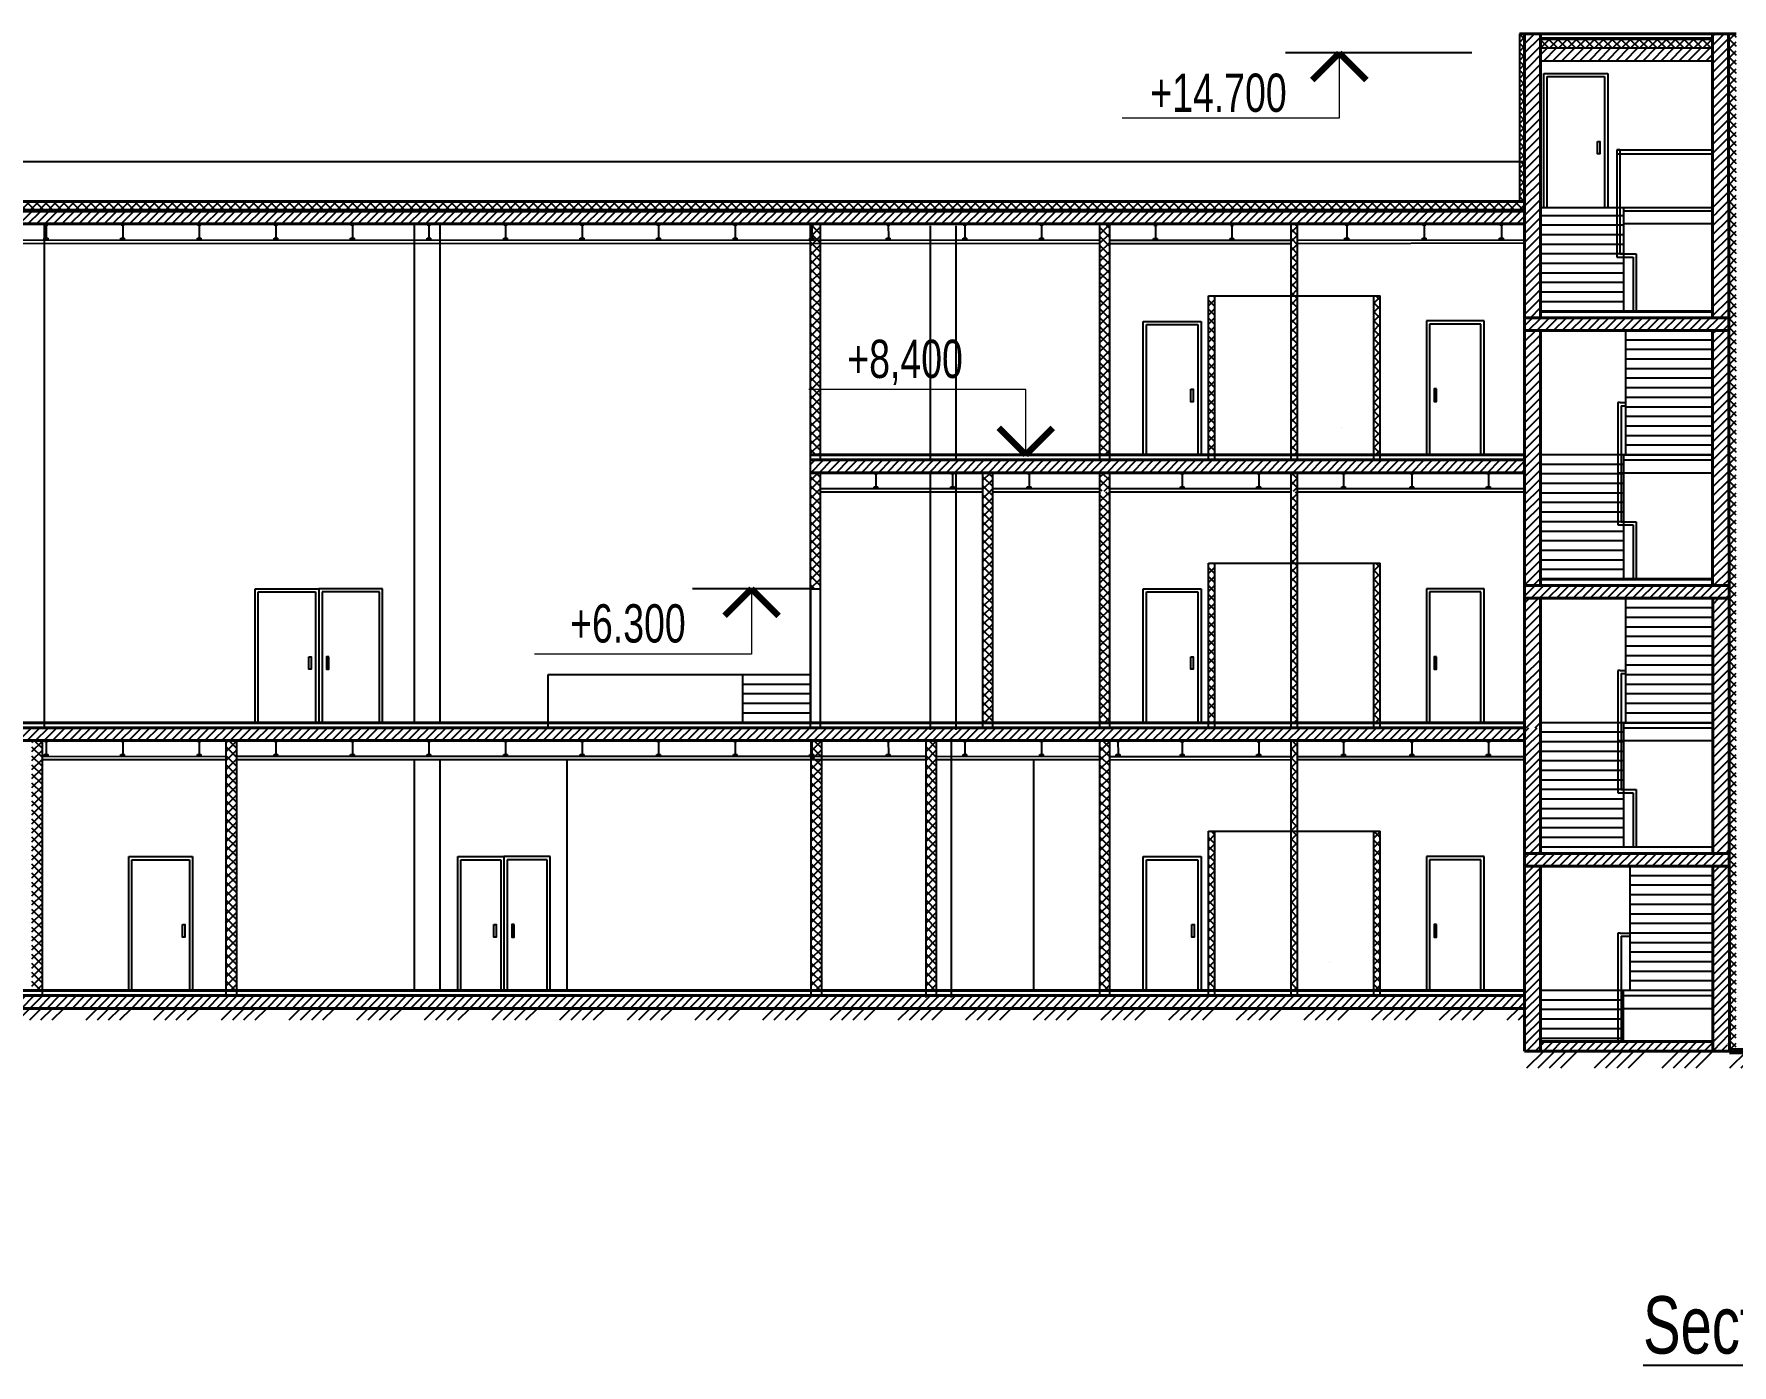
# Model space of a CAD drawing. Header units: millimetres. Extents: x 72758 to 367830, y 150032 to 293149.
# Drawn here: x 257680 to 284293, y 266830 to 287703 of the extents above; entities that cross this region are included whole.
import ezdxf

# ---------------------------------------------------------------- set-up
doc = ezdxf.new("R2010")
doc.units = ezdxf.units.MM
doc.linetypes.add('CENTER', pattern=[2, 1.25, -0.25, 0.25, -0.25])
doc.layers.add('4', color=34, linetype='Continuous')
doc.layers.add('AX2', color=163, linetype='CENTER')
doc.styles.get("Standard").update_dxf_attribs({"font": 'Arial.ttf'})
pattern_1 = [(45, (-941431.61, -176340.31), (-66.291261, 66.291261), [])]
pattern_2 = [(135, (1482388.21, 362749.39), (70.710678, 70.710678), []), (45, (1482388.21, 362749.39), (70.710678, -70.710678), [])]
pattern_3 = [(135, (1476425.02, 362755.64), (70.710678, 70.710678), []), (45, (1476425.02, 362755.64), (70.710678, -70.710678), [])]
pattern_4 = [(45, (-942505.07, 358538.02), (-70.710678, 70.710678), []), (135, (-942505.07, 358538.02), (-70.710678, -70.710678), [])]
pattern_5 = [(45, (-609236.37, -15550.56), (-70.710678, 70.710678), [])]
pattern_6 = [(135, (1478622.04, 362755.64), (70.710678, 70.710678), []), (45, (1478622.04, 362755.64), (70.710678, -70.710678), [])]
pattern_7 = [(135, (1475920.7, 362755.64), (70.710678, 70.710678), []), (45, (1475920.7, 362755.64), (70.710678, -70.710678), [])]
pattern_8 = [(135, (1482388.21, 358555.64), (70.710678, 70.710678), []), (45, (1482388.21, 358555.64), (70.710678, -70.710678), [])]
pattern_9 = [(45, (-559072.52, 341657.9), (-66.291261, 66.291261), [])]
pattern_10 = [(45, (-22987.74, 448963.9), (-530.3301, 530.3301), []), (45, (-22810.96, 448963.9), (-530.3301, 530.3301), []), (45, (-22634.2, 448963.9), (-530.3301, 530.3301), []), (45, (-22457.4, 448963.9), (-530.3301, 530.3301), [])]

# ---------------------------------------------------------------- blocks, each defined once
blk = doc.blocks.new('O2')
at = {"layer": 'AX2', "linetype": 'Continuous', "lineweight": 0, "ltscale": 500}
for p, q in [((0, 5.12), (17, 5.12)), ((0, 0), (0, 5.12))]:
    blk.add_line(p, q, dxfattribs=at)
at = {"layer": 'AX2', "linetype": 'Continuous', "lineweight": 0, "ltscale": 500, "const_width": 0.5}
for points in [[(0, 0), (-2.12, 2.12)], [(0, 0), (2.12, 2.12)]]:
    blk.add_lwpolyline(points, dxfattribs=at)
blk = doc.blocks.new('A$C06651536')
at = {"layer": '4', "ltscale": 2000}
for p, q in [((0, 2100), (1000, 2100)), ((0, 0), (0, 2100)), ((50, 2050), (950, 2050)), ((50, 0), (50, 2050)), ((950, 2050), (950, 0)), ((1000, 2100), (1000, 0))]:
    blk.add_line(p, q, dxfattribs=at)
blk.add_lwpolyline([(842, 1035), (878, 1035), (878, 838), (842, 838)], close=True, dxfattribs=at)

msp = doc.modelspace()

# ---------------------------------------------------------------- hatches: boundary and pattern name
at = {"ltscale": 2000}
h = msp.add_hatch(dxfattribs=at)
h.set_pattern_fill('ANSI37', color=0, scale=800, style=0)
h.set_pattern_definition([(135, (1507784.84, 358558.02), (70.710678, 70.710678), []), (45, (1507784.84, 358558.02), (70.710678, -70.710678), [])])
h.paths.add_polyline_path([(281041, 285083), (280961, 285083), (280961, 287703), (281041, 287703)])
at = {"linetype": 'Continuous', "ltscale": 2000}
h = msp.add_hatch(dxfattribs=at)
h.set_pattern_fill('ANSI31', color=0, scale=800, style=0)
h.set_pattern_definition(pattern_5)
h.paths.add_polyline_path([(281091, 284903), (281291, 284903), (281291, 287703), (281041, 287703), (281041, 284903)])
h.paths.add_polyline_path([(283989, 287483), (283989, 287283), (283989, 284903), (284239, 284903), (284239, 287703), (283989, 287703)])
h.paths.add_polyline_path([(281291, 287283), (283989, 287283), (283989, 287483), (281291, 287483), (281291, 287283)])
at = {"ltscale": 2000}
h = msp.add_hatch(dxfattribs=at)
h.set_pattern_fill('ANSI37', color=0, scale=800, style=0)
h.set_pattern_definition(pattern_4)
h.paths.add_polyline_path([(284242, 283253), (284242, 283053), (284246, 279053), (284246, 278853), (284249, 274853), (284249, 274653), (284251, 271752), (284358, 271753), (284360, 287703), (284239, 287703)])
h = msp.add_hatch(dxfattribs=at)
h.set_pattern_fill('ANSI37', color=0, scale=800, style=0)
h.set_pattern_definition(pattern_4)
h.paths.add_polyline_path([(283989, 287483), (281291, 287483), (281291, 287623), (283989, 287623), (283989, 287483)])
h = msp.add_hatch(dxfattribs=at)
h.set_pattern_fill('ANSI37', color=0, scale=800, angle=180, style=0)
h.set_pattern_definition(pattern_3)
h.paths.add_polyline_path([(267151, 284943), (242725, 284943), (242725, 285063), (267151, 285063)])
h = msp.add_hatch(dxfattribs=at)
h.set_pattern_fill('ANSI37', color=0, scale=800, angle=180, style=0)
h.set_pattern_definition(pattern_3)
h.paths.add_polyline_path([(276747, 284943), (267151, 284943), (267151, 285063), (276747, 285063)])
h = msp.add_hatch(dxfattribs=at)
h.set_pattern_fill('ANSI37', color=0, scale=800, angle=180, style=0)
h.set_pattern_definition(pattern_3)
h.paths.add_polyline_path([(276750, 284943), (281041, 284943), (281041, 285063), (276750, 285063)])
at = {"linetype": 'Continuous', "ltscale": 2000}
h = msp.add_hatch(dxfattribs=at)
h.set_pattern_fill('ANSI31', color=0, scale=750, style=0)
h.set_pattern_definition(pattern_1)
h.paths.add_polyline_path([(267151, 284723), (242725, 284723), (242725, 284923), (267151, 284923)])
h = msp.add_hatch(dxfattribs=at)
h.set_pattern_fill('ANSI31', color=0, scale=750, style=0)
h.set_pattern_definition(pattern_1)
h.paths.add_polyline_path([(269851, 284723), (270001, 284723), (281041, 284723), (281041, 284923), (276750, 284923), (267135, 284923), (267135, 284723)])
h = msp.add_hatch(dxfattribs=at)
h.set_pattern_fill('ANSI31', color=0, scale=800, style=0)
h.set_pattern_definition(pattern_5)
h.paths.add_polyline_path([(283989, 279053), (283989, 279153), (283989, 280823), (283989, 281023), (283989, 281103), (283989, 281253), (283989, 281403), (283989, 281553), (283989, 281703), (283989, 281853), (283989, 282003), (283989, 282153), (283989, 282303), (283989, 282453), (283989, 282603), (283989, 282753), (283989, 282903), (283989, 283053), (284242, 283053), (284246, 279053)])
h.paths.add_polyline_path([(284249, 274853), (284246, 278853), (283991, 278853), (283991, 274853)])
h.paths.add_polyline_path([(281041, 281023), (281041, 280823), (281041, 279053), (281291, 279053), (281291, 279153), (281291, 279303), (281291, 279453), (281291, 279603), (281291, 279753), (281291, 279903), (281291, 280053), (281291, 280203), (281291, 280353), (281291, 280503), (281291, 280653), (281291, 280803), (281291, 280823), (281291, 280953), (281291, 281103), (281291, 283053), (281041, 283053), (281041, 281103), (281041, 281023)])
h.paths.add_polyline_path([(281291, 276823), (281291, 278853), (281041, 278853), (281041, 276823)])
h.paths.add_polyline_path([(284242, 283253), (284241, 284905), (283989, 284905), (283989, 284723), (283989, 283353), (283989, 283253)])
h.paths.add_polyline_path([(281041, 284703), (281041, 283253), (281291, 283253), (281291, 283353), (281291, 283503), (281291, 283653), (281291, 283803), (281291, 283953), (281291, 284103), (281291, 284253), (281291, 284403), (281291, 284553), (281291, 284703), (281291, 284903), (281041, 284904), (281041, 284723)])
at = {"ltscale": 2000}
h = msp.add_hatch(dxfattribs=at)
h.set_pattern_fill('ANSI37', color=0, scale=800, angle=180, style=0)
h.set_pattern_definition(pattern_7)
h.paths.add_polyline_path([(269851, 282127), (270001, 282127), (270001, 284723), (269851, 284723)])
h.paths.add_polyline_path([(269851, 281103), (270001, 281103), (270001, 282127), (269851, 282127)])
h = msp.add_hatch(dxfattribs=at)
h.set_pattern_fill('ANSI37', color=0, scale=800, angle=180, style=0)
h.set_pattern_definition(pattern_2)
h.paths.add_polyline_path([(274386, 281096), (274536, 281096), (274536, 284714), (274386, 284714)])
h = msp.add_hatch(dxfattribs=at)
h.set_pattern_fill('ANSI37', color=0, scale=800, angle=180, style=0)
h.set_pattern_definition(pattern_2)
h.paths.add_polyline_path([(277382, 281096), (277482, 281096), (277482, 284716), (277382, 284716)])
h.paths.add_polyline_path([(278777, 281096), (278677, 281096), (278677, 283596), (278777, 283596)])
h.paths.add_polyline_path([(276189, 281096), (276089, 281096), (276089, 283596), (276189, 283596)])
h = msp.add_hatch(dxfattribs=at)
h.set_pattern_fill('ANSI31', color=0, scale=750, style=0)
h.set_pattern_definition(pattern_9)
h.paths.add_polyline_path([(281041, 274653), (282691, 274653), (284249, 274653), (284249, 274853), (281041, 274853)])
h.paths.add_polyline_path([(281041, 278853), (282623, 278853), (283991, 278853), (284246, 278853), (284246, 279053), (281041, 279053)])
h.paths.add_polyline_path([(282623, 283053), (283991, 283053), (284242, 283053), (284242, 283253), (281041, 283253), (281041, 283053), (282623, 283053)])
h = msp.add_hatch(dxfattribs=at)
h.set_pattern_fill('ANSI31', color=0, scale=750, style=0)
h.set_pattern_definition(pattern_9)
h.paths.add_polyline_path([(272553, 280823), (272703, 280823), (275000, 280823), (275150, 280823), (277996, 280823), (278096, 280823), (281041, 280823), (281041, 281023), (279391, 281023), (279291, 281023), (278096, 281023), (277996, 281023), (276802, 281023), (276702, 281023), (275150, 281023), (275000, 281023), (272132, 281023), (272132, 280823)])
h.paths.add_polyline_path([(271732, 280823), (271732, 281023), (270001, 281023), (270001, 280823)])
h.paths.add_polyline_path([(272132, 280823), (272132, 281023), (271732, 281023), (271732, 280823)])
h.paths.add_polyline_path([(270001, 280823), (270001, 281023), (269851, 281023), (269851, 280823)])
h = msp.add_hatch(dxfattribs=at)
h.set_pattern_fill('ANSI37', color=0, scale=800, angle=180, style=0)
h.set_pattern_definition(pattern_7)
h.paths.add_polyline_path([(270001, 279003), (269851, 279003), (269851, 280823), (270001, 280823), (270001, 279003)])
h = msp.add_hatch(dxfattribs=at)
h.set_pattern_fill('ANSI37', color=0, scale=800, angle=180, style=0)
h.set_pattern_definition(pattern_6)
h.paths.add_polyline_path([(272703, 276903), (272703, 280823), (272553, 280823), (272553, 276903)])
h = msp.add_hatch(dxfattribs=at)
h.set_pattern_fill('ANSI37', color=0, scale=800, angle=180, style=0)
h.set_pattern_definition([(135, (1482388.21, 362755.64), (70.710678, 70.710678), []), (45, (1482388.21, 362755.64), (70.710678, -70.710678), [])])
h.paths.add_polyline_path([(274386, 280534), (274536, 280534), (274536, 280823), (274386, 280823)])
h.paths.add_polyline_path([(277382, 280534), (277482, 280534), (277482, 280823), (277382, 280823)])
h = msp.add_hatch(dxfattribs=at)
h.set_pattern_fill('ANSI37', color=0, scale=800, angle=180, style=0)
h.set_pattern_definition(pattern_8)
h.paths.add_polyline_path([(274386, 276903), (274536, 276903), (274536, 280520), (274386, 280520)])
h = msp.add_hatch(dxfattribs=at)
h.set_pattern_fill('ANSI37', color=0, scale=800, angle=180, style=0)
h.set_pattern_definition(pattern_8)
h.paths.add_polyline_path([(277382, 276903), (277482, 276903), (277482, 280523), (277382, 280523)])
h.paths.add_polyline_path([(278777, 276903), (278677, 276903), (278677, 279403), (278777, 279403)])
h.paths.add_polyline_path([(276189, 276903), (276089, 276903), (276089, 279403), (276189, 279403)])
at = {"linetype": 'Continuous', "ltscale": 2000}
h = msp.add_hatch(dxfattribs=at)
h.set_pattern_fill('ANSI31', color=0, scale=750, style=0)
h.set_pattern_definition(pattern_1)
h.paths.add_polyline_path([(263761, 276623), (242725, 276623), (242725, 276823), (263761, 276823)])
h = msp.add_hatch(dxfattribs=at)
h.set_pattern_fill('ANSI31', color=0, scale=750, style=0)
h.set_pattern_definition(pattern_1)
h.paths.add_polyline_path([(263645, 276623), (271661, 276623), (271821, 276623), (275000, 276623), (275150, 276623), (277996, 276623), (278096, 276623), (281041, 276623), (281291, 276623), (281291, 276823), (281041, 276823), (279391, 276823), (279291, 276823), (278096, 276823), (277996, 276823), (276802, 276823), (276702, 276823), (275150, 276823), (275000, 276823), (272703, 276823), (272553, 276823), (272132, 276823), (271732, 276823), (270001, 276823), (269851, 276823), (265734, 276823), (264045, 276823), (263645, 276823)])
at = {"ltscale": 2000}
h = msp.add_hatch(dxfattribs=at)
h.set_pattern_fill('ANSI37', color=0, scale=800, angle=180, style=0)
h.set_pattern_definition([(135, (1467825.83, 362752.48), (70.710678, 70.710678), []), (45, (1467825.83, 362752.48), (70.710678, -70.710678), [])])
h.paths.add_polyline_path([(257808, 272700), (257808, 276620), (257648, 276620), (257648, 272700)])
h = msp.add_hatch(dxfattribs=at)
h.set_pattern_fill('ANSI37', color=0, scale=800, angle=180, style=0)
h.set_pattern_definition([(135, (1470870.03, 362755.64), (70.710678, 70.710678), []), (45, (1470870.03, 362755.64), (70.710678, -70.710678), [])])
h.paths.add_polyline_path([(260853, 272703), (260853, 276623), (260692, 276623), (260692, 272703)])
h = msp.add_hatch(dxfattribs=at)
h.set_pattern_fill('ANSI37', color=0, scale=800, angle=180, style=0)
h.set_pattern_definition([(135, (1480038.69, 362758.94), (70.710678, 70.710678), []), (45, (1480038.69, 362758.94), (70.710678, -70.710678), [])])
h.paths.add_polyline_path([(270021, 272706), (270021, 276626), (269861, 276626), (269861, 272706)])
h = msp.add_hatch(dxfattribs=at)
h.set_pattern_fill('ANSI37', color=0, scale=800, angle=180, style=0)
h.set_pattern_definition([(135, (1481838.68, 362755.64), (70.710678, 70.710678), []), (45, (1481838.68, 362755.64), (70.710678, -70.710678), [])])
h.paths.add_polyline_path([(271821, 272703), (271821, 276623), (271661, 276623), (271661, 272703)])
h = msp.add_hatch(dxfattribs=at)
h.set_pattern_fill('ANSI37', color=0, scale=800, angle=180, style=0)
h.set_pattern_definition(pattern_6)
h.paths.add_polyline_path([(274386, 276369), (274386, 276319), (274386, 272703), (274536, 272703), (274536, 276317), (274536, 276367), (274536, 276623), (274386, 276623)])
h.paths.add_polyline_path([(276189, 272703), (276189, 275203), (276089, 275203), (276089, 272703)])
h.paths.add_polyline_path([(277482, 272703), (277482, 275203), (277382, 275203), (277382, 272703)])
h.paths.add_polyline_path([(278777, 272703), (278777, 275203), (278677, 275203), (278677, 272703)])
h.paths.add_polyline_path([(277382, 276369), (277382, 276319), (277382, 275203), (277482, 275203), (277482, 276319), (277482, 276369), (277482, 276623), (277382, 276623)])
h = msp.add_hatch(dxfattribs=at)
h.set_pattern_fill('ANSI31', color=0, scale=750, style=0)
h.set_pattern_definition(pattern_9)
h.paths.add_polyline_path([(283991, 272423), (283991, 272623), (283991, 272703), (283991, 272853), (283991, 273003), (283991, 273153), (283991, 273303), (283991, 273453), (283991, 273603), (283991, 273753), (283991, 273903), (283991, 274053), (283991, 274203), (283991, 274353), (283991, 274503), (283991, 274653), (284249, 274653), (284232, 271752), (284224, 271903), (283991, 271903)])
h.paths.add_polyline_path([(281041, 272623), (281041, 272423), (281041, 271903), (281291, 271903), (281291, 272703), (281291, 274653), (281041, 274653), (281041, 272703)])
h.paths.add_polyline_path([(281041, 274853), (281291, 274853), (281291, 276623), (281041, 276623)])
at = {"linetype": 'Continuous', "ltscale": 2000}
h = msp.add_hatch(dxfattribs=at)
h.set_pattern_fill('ANSI31', color=0, scale=750, style=0)
h.set_pattern_definition(pattern_1)
h.paths.add_polyline_path([(249623, 272423), (255923, 272423), (255923, 272623), (255723, 272623), (249823, 272623), (249623, 272623)])
h.paths.add_polyline_path([(243323, 272423), (249623, 272423), (249623, 272623), (249423, 272623), (243523, 272623), (243323, 272623)])
h.paths.add_polyline_path([(255923, 272423), (262223, 272423), (262223, 272623), (255923, 272623)])
h.paths.add_polyline_path([(262223, 272423), (263753, 272423), (263753, 272623), (262223, 272623)])
h.paths.add_polyline_path([(243323, 272423), (242725, 272423), (242725, 272623), (243123, 272623), (243323, 272623)])
at = {"ltscale": 2000}
h = msp.add_hatch(dxfattribs=at)
h.set_pattern_fill('ANSI31', color=0, scale=750, style=0)
h.set_pattern_definition(pattern_9)
h.paths.add_polyline_path([(263840, 272423), (270040, 272423), (270041, 272623), (263841, 272623)])
h.paths.add_polyline_path([(271840, 272423), (271841, 272623), (271821, 272623), (271661, 272623), (270041, 272623), (270040, 272423)])
h.paths.add_polyline_path([(263753, 272423), (263840, 272423), (263841, 272623), (263753, 272623)])
h = msp.add_hatch(dxfattribs=at)
h.set_pattern_fill('ANSI31', color=0, scale=750, style=0)
h.set_pattern_definition(pattern_9)
h.paths.add_polyline_path([(278240, 272423), (278241, 272623), (278096, 272623), (277996, 272623), (276802, 272623), (276702, 272623), (275150, 272623), (275000, 272623), (272061, 272623), (271841, 272623), (271840, 272423)])
h.paths.add_polyline_path([(281041, 272423), (281041, 272623), (279391, 272623), (279291, 272623), (278241, 272623), (278240, 272423)])
at = {"linetype": 'Continuous', "ltscale": 2000}
h = msp.add_hatch(dxfattribs=at)
h.set_pattern_fill('ANSI34', color=0, scale=1000, style=0)
h.set_pattern_definition(pattern_10)
h.paths.add_polyline_path([(244840, 272243), (251440, 272243), (251440, 272423), (244840, 272423)])
h.paths.add_polyline_path([(278240, 272243), (278240, 272423), (271840, 272423), (271840, 272243)])
h.paths.add_polyline_path([(251440, 272243), (257640, 272243), (257640, 272423), (251440, 272423)])
h.paths.add_polyline_path([(257640, 272243), (263840, 272243), (263840, 272423), (263753, 272423), (257640, 272423)])
h.paths.add_polyline_path([(270040, 272243), (270040, 272423), (263840, 272423), (263840, 272243)])
h.paths.add_polyline_path([(281041, 272243), (281041, 272423), (278240, 272423), (278240, 272243)])
h.paths.add_polyline_path([(242725, 272243), (244840, 272243), (244840, 272423), (242725, 272423)])
h.paths.add_polyline_path([(271840, 272243), (271840, 272423), (270040, 272423), (270040, 272243)])
h = msp.add_hatch(dxfattribs=at)
h.set_pattern_fill('ANSI31', color=0, scale=750, style=0)
h.set_pattern_definition([(45, (-941431.61, -175940.31), (-66.291261, 66.291261), [])])
h.paths.add_polyline_path([(284224, 271753), (281041, 271753), (281041, 271903), (284224, 271903)])
h = msp.add_hatch(dxfattribs=at)
h.set_pattern_fill('ANSI34', color=0, scale=1000, style=0)
h.set_pattern_definition(pattern_10)
h.paths.add_polyline_path([(286029, 271489), (286029, 271757), (300752, 271798), (302435, 271802), (302435, 271489)])
h.paths.add_polyline_path([(281041, 271753), (281041, 271489), (284232, 271489), (284232, 271752), (283991, 271752), (281291, 271753), (281291, 271753)])
h.paths.add_polyline_path([(286029, 271489), (286029, 271757), (284251, 271752), (284232, 271752), (284232, 271489)])
h.paths.add_polyline_path([(302726, 271489), (302738, 271787), (302738, 271803), (302630, 271803), (302435, 271803), (302435, 271802), (302435, 271489)])

# ---------------------------------------------------------------- linework, layer by layer
at = {"color": 0, "linetype": 'Continuous', "lineweight": 40, "ltscale": 2000}
for p, q in [((280961, 287703), (284360, 287703)), ((281041, 287703), (281041, 284703)), ((281291, 287703), (281291, 284703)), ((283989, 287703), (283989, 287483)), ((284239, 287703), (284251, 271752)), ((283989, 287483), (283989, 287283)), ((283989, 287283), (283989, 283253)), ((281041, 284923), (242725, 284923)), ((281041, 284723), (242725, 284723)), ((281041, 284703), (281041, 280823)), ((281291, 284703), (281291, 283253)), ((284249, 283253), (281041, 283253)), ((282723, 283353), (281291, 283353)), ((283991, 283353), (282723, 283353)), ((282623, 283053), (281041, 283053)), ((281291, 283053), (281291, 280823)), ((283991, 283053), (282623, 283053)), ((282673, 283053), (282623, 283053)), ((284249, 283053), (282691, 283053)), ((283989, 283053), (283989, 279053)), ((281041, 281103), (269851, 281103)), ((281041, 281023), (269851, 281023)), ((281041, 280823), (269851, 280823)), ((281041, 280823), (281041, 276623)), ((281291, 280823), (281291, 279053)), ((284249, 279053), (281041, 279053)), ((282723, 279153), (281291, 279153)), ((283991, 279153), (282723, 279153)), ((282623, 278853), (281041, 278853)), ((281291, 278853), (281291, 276823)), ((283991, 278853), (282623, 278853)), ((282673, 278853), (282623, 278853)), ((284249, 278853), (282691, 278853)), ((283991, 278853), (283991, 274853)), ((281041, 276903), (242725, 276903)), ((281041, 276823), (242725, 276823)), ((281291, 276823), (281291, 274853)), ((281041, 276623), (242725, 276623)), ((281041, 276623), (281041, 272423)), ((284249, 274853), (281041, 274853)), ((282691, 274653), (281041, 274653)), ((281291, 274653), (281291, 272703)), ((284249, 274653), (282691, 274653)), ((283991, 274653), (283991, 271752)), ((263753, 272703), (242725, 272703)), ((263753, 272623), (242725, 272623)), ((281041, 272703), (263753, 272703)), ((281041, 272623), (263753, 272623)), ((281291, 272703), (281291, 271753)), ((263753, 272423), (242725, 272423)), ((281041, 272423), (263753, 272423)), ((281041, 272423), (275730, 272423)), ((281041, 272423), (281041, 271753)), ((284251, 271752), (281041, 271753)), ((283991, 271903), (281291, 271903))]:
    msp.add_line(p, q, dxfattribs=at)
at = {"color": 0, "ltscale": 2000}
for p, q in [((280961, 287703), (280961, 285083)), ((281291, 287643), (283989, 287643)), ((281291, 287623), (283989, 287623)), ((281291, 287483), (283989, 287483)), ((280215, 287404), (277297, 287404)), ((281291, 287283), (281291, 284903)), ((281291, 287283), (281291, 284903)), ((281291, 287283), (283989, 287283)), ((282486, 285883), (282486, 284203)), ((282536, 285883), (282486, 285883)), ((282486, 285883), (283989, 285883)), ((282536, 285883), (282536, 284253)), ((282486, 285824), (283989, 285824)), ((281041, 285083), (242725, 285083)), ((281041, 285063), (242725, 285063)), ((281041, 284943), (242725, 284943)), ((281291, 284983), (283989, 284983)), ((282591, 284853), (281291, 284853)), ((282591, 284983), (282591, 283353)), ((283989, 284923), (282591, 284923)), ((270001, 284723), (270001, 281023)), ((274536, 284716), (274536, 281016)), ((281291, 284703), (281291, 283253)), ((281291, 284703), (281291, 283253)), ((282591, 284703), (281291, 284703)), ((282591, 284553), (281291, 284553)), ((282591, 284553), (281291, 284553)), ((283989, 284723), (282591, 284723)), ((274386, 284463), (242725, 284470)), ((274386, 284413), (242725, 284420)), ((277382, 284463), (274536, 284463)), ((277382, 284413), (274536, 284413)), ((281041, 284470), (277482, 284463)), ((281041, 284420), (277482, 284413)), ((282591, 284403), (281291, 284403)), ((282591, 284403), (281291, 284403)), ((282591, 284253), (281291, 284253)), ((282536, 284253), (282791, 284253)), ((282791, 284253), (282791, 283353)), ((282591, 284103), (281291, 284103)), ((282486, 284203), (282741, 284203)), ((282741, 284203), (282741, 283353)), ((282591, 283953), (281291, 283953)), ((282591, 283803), (281291, 283803)), ((282591, 283653), (281291, 283653)), ((282591, 283503), (281291, 283503)), ((275066, 283196), (275971, 283196)), ((275066, 281096), (275066, 283196)), ((275971, 283196), (275971, 281096)), ((280407, 283203), (279502, 283203)), ((279502, 283203), (279502, 281103)), ((280407, 281103), (280407, 283203)), ((275116, 283146), (275921, 283146)), ((275116, 281096), (275116, 283146)), ((275921, 283146), (275921, 281096)), ((280357, 283153), (279552, 283153)), ((279552, 283153), (279552, 281103)), ((280357, 281103), (280357, 283153)), ((281291, 283053), (281291, 281023)), ((281291, 283053), (281291, 281023)), ((282623, 283053), (282623, 281103)), ((283991, 282903), (282623, 282903)), ((283991, 282753), (282623, 282753)), ((283991, 282603), (282623, 282603)), ((283991, 282453), (282623, 282453)), ((283991, 282303), (282623, 282303)), ((283991, 282153), (282623, 282153)), ((282541, 281923), (282503, 281923)), ((282503, 281923), (282503, 280003)), ((282541, 281923), (282623, 281923)), ((282553, 281873), (282553, 280053)), ((282553, 281873), (282623, 281873)), ((283991, 282003), (282623, 282003)), ((283991, 281853), (282623, 281853)), ((283991, 281703), (282623, 281703)), ((283991, 281553), (282623, 281553)), ((283991, 281403), (282623, 281403)), ((282591, 281103), (281291, 281103)), ((282591, 281103), (283991, 281103)), ((283991, 281103), (282591, 281103)), ((282591, 281103), (282591, 279153)), ((283991, 281253), (282623, 281253)), ((283991, 281103), (282623, 281103)), ((270001, 280823), (270001, 276823)), ((272703, 280823), (272703, 276823)), ((274536, 280823), (274536, 276823)), ((282591, 280953), (281291, 280953)), ((281291, 280823), (281291, 279053)), ((281291, 280823), (281291, 279053)), ((281291, 280823), (281291, 279053)), ((281291, 280823), (281291, 279053)), ((281291, 280823), (281291, 279053)), ((282591, 280803), (281291, 280803)), ((282523, 280823), (283991, 280823)), ((282591, 281023), (283989, 281023)), ((282591, 280823), (283989, 280823)), ((272553, 280569), (270001, 280569)), ((272553, 280519), (270001, 280519)), ((274386, 280569), (272703, 280569)), ((274386, 280519), (272703, 280519)), ((277382, 280569), (274536, 280569)), ((277382, 280519), (274536, 280519)), ((281041, 280569), (277482, 280569)), ((281041, 280519), (277482, 280519)), ((282591, 280653), (281291, 280653)), ((282591, 280503), (281291, 280503)), ((282591, 280353), (281291, 280353)), ((282591, 280353), (281291, 280353)), ((282591, 280203), (281291, 280203)), ((282591, 280203), (281291, 280203)), ((282591, 280053), (281291, 280053)), ((282503, 280003), (282741, 280003)), ((282553, 280053), (282791, 280053)), ((282741, 280003), (282741, 279153)), ((282791, 280053), (282791, 279153)), ((282591, 279903), (281291, 279903)), ((282591, 279753), (281291, 279753)), ((282591, 279603), (281291, 279603)), ((282591, 279453), (281291, 279453)), ((282591, 279303), (281291, 279303)), ((275066, 279003), (275971, 279003)), ((275066, 276903), (275066, 279003)), ((275116, 278953), (275921, 278953)), ((275116, 276903), (275116, 278953)), ((275921, 278953), (275921, 276903)), ((275971, 279003), (275971, 276903)), ((280407, 279003), (279502, 279003)), ((279502, 279003), (279502, 276903)), ((280357, 278953), (279552, 278953)), ((279552, 278953), (279552, 276903)), ((280357, 276903), (280357, 278953)), ((280407, 276903), (280407, 279003)), ((281291, 278853), (281291, 276823)), ((281291, 278853), (281291, 276823)), ((282623, 278853), (282623, 276903)), ((283991, 278703), (282623, 278703)), ((283991, 278553), (282623, 278553)), ((283991, 278403), (282623, 278403)), ((283991, 278253), (282623, 278253)), ((283991, 278103), (282623, 278103)), ((283991, 277953), (282623, 277953)), ((265734, 277653), (265734, 276823)), ((269851, 277653), (265734, 277653)), ((282541, 277723), (282503, 277723)), ((282503, 277723), (282503, 275803)), ((282541, 277723), (282623, 277723)), ((282553, 277673), (282553, 275853)), ((282553, 277673), (282623, 277673)), ((283991, 277803), (282623, 277803)), ((283991, 277653), (282623, 277653)), ((269851, 277503), (268788, 277503)), ((269851, 277353), (268788, 277353)), ((283991, 277503), (282623, 277503)), ((283991, 277353), (282623, 277353)), ((269851, 277203), (268788, 277203)), ((269851, 277053), (268788, 277053)), ((283991, 277203), (282623, 277203)), ((283991, 277053), (282623, 277053)), ((282591, 276903), (281291, 276903)), ((282591, 276903), (283991, 276903)), ((283991, 276903), (282591, 276903)), ((282591, 276903), (282591, 274953)), ((282591, 276823), (283989, 276823)), ((283991, 276903), (282623, 276903)), ((274536, 276620), (274536, 272620)), ((282591, 276753), (281291, 276753)), ((281291, 276623), (281291, 274853)), ((282591, 276603), (281291, 276603)), ((282523, 276623), (283991, 276623)), ((282591, 276623), (283989, 276623)), ((260692, 276372), (257808, 276369)), ((260692, 276322), (257808, 276319)), ((271661, 276372), (260853, 276372)), ((271661, 276322), (260853, 276322)), ((274386, 276369), (271821, 276372)), ((274386, 276319), (271821, 276322)), ((277382, 276369), (274536, 276367)), ((277382, 276319), (274536, 276317)), ((281041, 276369), (277482, 276369)), ((281041, 276319), (277482, 276319)), ((282591, 276453), (281291, 276453)), ((282591, 276303), (281291, 276303)), ((282591, 276153), (281291, 276153)), ((282591, 276153), (281291, 276153)), ((282591, 276003), (281291, 276003)), ((282591, 276003), (281291, 276003)), ((282591, 275853), (281291, 275853)), ((282503, 275803), (282741, 275803)), ((282553, 275853), (282791, 275853)), ((282741, 275803), (282741, 274953)), ((282791, 275853), (282791, 274953)), ((282591, 275703), (281291, 275703)), ((282591, 275553), (281291, 275553)), ((282591, 275403), (281291, 275403)), ((282591, 275253), (281291, 275253)), ((282591, 275103), (281291, 275103)), ((282723, 274953), (281291, 274953)), ((283991, 274953), (282723, 274953)), ((264321, 274803), (265046, 274803)), ((264321, 272703), (264321, 274803)), ((264371, 274753), (264996, 274753)), ((264371, 272703), (264371, 274753)), ((264996, 274753), (264996, 272703)), ((265046, 274803), (265046, 272703)), ((265771, 274803), (265046, 274803)), ((265046, 274803), (265046, 272703)), ((265721, 274753), (265096, 274753)), ((265096, 274753), (265096, 272703)), ((265721, 272703), (265721, 274753)), ((265771, 272703), (265771, 274803)), ((275066, 274803), (275971, 274803)), ((275066, 272703), (275066, 274803)), ((275116, 274753), (275921, 274753)), ((275116, 272703), (275116, 274753)), ((275921, 274753), (275921, 272703)), ((275971, 274803), (275971, 272703)), ((280407, 274803), (279502, 274803)), ((279502, 274803), (279502, 272703)), ((280357, 274753), (279552, 274753)), ((279552, 274753), (279552, 272703)), ((280357, 272703), (280357, 274753)), ((280407, 272703), (280407, 274803)), ((281291, 274653), (281291, 272703)), ((282691, 274653), (282691, 272703)), ((283991, 274503), (282691, 274503)), ((283991, 274353), (282691, 274353)), ((283991, 274203), (282691, 274203)), ((283991, 274053), (282691, 274053)), ((283991, 273903), (282691, 273903)), ((282541, 273603), (282503, 273603)), ((282503, 273603), (282503, 271903)), ((282541, 273603), (282673, 273603)), ((283991, 273753), (282691, 273753)), ((283991, 273603), (282691, 273603)), ((282553, 273553), (282553, 271903)), ((282553, 273553), (282691, 273553)), ((283991, 273453), (282691, 273453)), ((283991, 273303), (282691, 273303)), ((283991, 273153), (282691, 273153)), ((283991, 273003), (282691, 273003)), ((283991, 272853), (282691, 272853)), ((283991, 272703), (281291, 272703)), ((282591, 272553), (281291, 272553)), ((282523, 272703), (282485, 272703)), ((282591, 271903), (282591, 272703)), ((282591, 272623), (283989, 272623)), ((283991, 272703), (282623, 272703)), ((282591, 272403), (281291, 272403)), ((282591, 272423), (283989, 272423)), ((282591, 272253), (281291, 272253)), ((282591, 272103), (281291, 272103)), ((282591, 271953), (281291, 271953))]:
    msp.add_line(p, q, dxfattribs=at)
at = {"color": 0, "linetype": 'Continuous', "ltscale": 2000}
for p, q in [((242525, 285703), (281041, 285703)), ((257842, 284471), (257842, 284503)), ((257842, 284503), (257901, 284503)), ((257844, 284711), (257895, 284711)), ((257845, 276820), (257845, 284720)), ((257870, 284721), (257871, 284503)), ((257901, 284471), (257901, 284503)), ((259042, 284471), (259042, 284503)), ((259042, 284503), (259101, 284503)), ((259044, 284711), (259095, 284711)), ((259070, 284721), (259071, 284503)), ((259101, 284471), (259101, 284503)), ((260242, 284471), (260242, 284503)), ((260242, 284503), (260301, 284503)), ((260244, 284711), (260295, 284711)), ((260270, 284721), (260271, 284503)), ((260301, 284471), (260301, 284503)), ((261442, 284471), (261442, 284503)), ((261442, 284503), (261501, 284503)), ((261444, 284711), (261495, 284711)), ((261470, 284721), (261471, 284503)), ((261501, 284471), (261501, 284503)), ((262642, 284471), (262642, 284503)), ((262642, 284503), (262701, 284503)), ((262644, 284711), (262695, 284711)), ((262670, 284721), (262670, 284503)), ((262701, 284471), (262701, 284503)), ((263645, 276903), (263645, 284708)), ((263842, 284471), (263842, 284503)), ((263842, 284503), (263901, 284503)), ((263844, 284711), (263895, 284711)), ((263870, 284721), (263870, 284503)), ((263901, 284471), (263901, 284503)), ((264045, 276903), (264045, 284708)), ((265042, 284471), (265042, 284503)), ((265042, 284503), (265101, 284503)), ((265044, 284711), (265095, 284711)), ((265070, 284721), (265070, 284503)), ((265101, 284471), (265101, 284503)), ((266242, 284471), (266242, 284503)), ((266242, 284503), (266301, 284503)), ((266244, 284711), (266295, 284711)), ((266269, 284721), (266270, 284503)), ((266301, 284471), (266301, 284503)), ((267442, 284471), (267442, 284503)), ((267442, 284503), (267501, 284503)), ((267444, 284711), (267495, 284711)), ((267469, 284721), (267470, 284503)), ((267501, 284471), (267501, 284503)), ((268642, 284471), (268642, 284503)), ((268642, 284503), (268701, 284503)), ((268644, 284711), (268695, 284711)), ((268669, 284721), (268670, 284503)), ((268701, 284471), (268701, 284503)), ((269842, 284471), (269842, 284503)), ((269842, 284503), (269901, 284503)), ((269844, 284711), (269895, 284711)), ((269851, 276823), (269851, 284723)), ((269869, 284721), (269870, 284503)), ((269901, 284471), (269901, 284503)), ((271042, 284471), (271042, 284503)), ((271042, 284503), (271101, 284503)), ((271044, 284711), (271095, 284711)), ((271069, 284721), (271070, 284503)), ((271101, 284471), (271101, 284503)), ((271732, 281023), (271732, 284693)), ((272132, 281023), (272132, 284693)), ((272242, 284471), (272242, 284503)), ((272242, 284503), (272301, 284503)), ((272244, 284711), (272295, 284711)), ((272269, 284721), (272270, 284503)), ((272301, 284471), (272301, 284503)), ((273442, 284471), (273442, 284503)), ((273442, 284503), (273501, 284503)), ((273444, 284711), (273495, 284711)), ((273469, 284721), (273470, 284503)), ((273501, 284471), (273501, 284503)), ((274386, 281016), (274386, 284716)), ((275228, 284464), (275228, 284497)), ((275228, 284497), (275287, 284497)), ((275230, 284704), (275281, 284704)), ((275256, 284714), (275256, 284497)), ((275287, 284464), (275287, 284497)), ((276428, 284464), (276428, 284497)), ((276428, 284497), (276487, 284497)), ((276430, 284704), (276481, 284704)), ((276455, 284714), (276456, 284497)), ((276487, 284464), (276487, 284497)), ((277382, 281016), (277382, 284716)), ((277482, 281016), (277482, 284716)), ((278227, 284471), (278227, 284503)), ((278227, 284503), (278286, 284503)), ((278229, 284711), (278280, 284711)), ((278254, 284721), (278255, 284503)), ((278286, 284471), (278286, 284503)), ((279442, 284471), (279442, 284503)), ((279442, 284503), (279501, 284503)), ((279444, 284711), (279495, 284711)), ((279469, 284721), (279470, 284503)), ((279501, 284471), (279501, 284503)), ((280650, 284471), (280650, 284503)), ((280650, 284503), (280709, 284503)), ((280652, 284711), (280703, 284711)), ((280678, 284721), (280679, 284503)), ((280709, 284471), (280709, 284503)), ((276089, 281016), (276089, 283596)), ((276089, 283596), (278777, 283596)), ((276189, 281016), (276189, 283596)), ((278677, 281016), (278677, 283596)), ((278777, 281016), (278777, 283596)), ((270850, 280810), (270900, 280810)), ((270875, 280820), (270876, 280603)), ((271732, 276793), (271732, 280823)), ((272050, 280810), (272100, 280810)), ((272075, 280820), (272076, 280603)), ((272132, 276793), (272132, 280823)), ((272553, 276823), (272553, 280823)), ((273250, 280810), (273300, 280810)), ((273275, 280820), (273276, 280603)), ((274386, 276823), (274386, 280825)), ((275650, 280810), (275700, 280810)), ((275675, 280820), (275676, 280603)), ((276850, 280810), (276900, 280810)), ((276875, 280820), (276876, 280603)), ((277382, 276823), (277382, 280823)), ((277482, 276823), (277482, 280823)), ((278179, 280810), (278229, 280810)), ((278204, 280820), (278205, 280603)), ((279250, 280810), (279300, 280810)), ((279275, 280820), (279276, 280603)), ((280450, 280810), (280500, 280810)), ((280475, 280820), (280476, 280603)), ((270847, 280570), (270847, 280603)), ((270847, 280603), (270907, 280603)), ((270907, 280570), (270907, 280603)), ((272047, 280570), (272047, 280603)), ((272047, 280603), (272107, 280603)), ((272107, 280570), (272107, 280603)), ((273247, 280570), (273247, 280603)), ((273247, 280603), (273306, 280603)), ((273306, 280570), (273306, 280603)), ((275647, 280570), (275647, 280603)), ((275647, 280603), (275706, 280603)), ((275706, 280570), (275706, 280603)), ((276847, 280570), (276847, 280603)), ((276847, 280603), (276906, 280603)), ((276906, 280570), (276906, 280603)), ((278176, 280570), (278176, 280603)), ((278176, 280603), (278236, 280603)), ((278236, 280570), (278236, 280603)), ((279247, 280570), (279247, 280603)), ((279247, 280603), (279306, 280603)), ((279306, 280570), (279306, 280603)), ((280447, 280570), (280447, 280603)), ((280447, 280603), (280506, 280603)), ((280506, 280570), (280506, 280603)), ((276089, 276823), (276089, 279403)), ((276089, 279403), (278777, 279403)), ((276189, 276823), (276189, 279403)), ((278677, 276823), (278677, 279403)), ((278777, 276823), (278777, 279403)), ((269851, 279003), (268001, 279003)), ((269851, 279003), (270001, 279003)), ((269851, 279003), (269851, 276903)), ((270001, 279003), (270001, 276903)), ((257808, 276620), (257808, 272620)), ((257844, 276613), (257895, 276613)), ((257870, 276623), (257871, 276405)), ((259044, 276613), (259095, 276613)), ((259070, 276623), (259071, 276405)), ((260244, 276613), (260295, 276613)), ((260270, 276623), (260271, 276405)), ((260692, 272623), (260692, 276625)), ((260853, 276623), (260853, 272623)), ((261444, 276613), (261495, 276613)), ((261470, 276623), (261471, 276405)), ((262644, 276613), (262695, 276613)), ((262670, 276623), (262670, 276405)), ((263844, 276613), (263895, 276613)), ((263870, 276623), (263870, 276405)), ((265044, 276613), (265095, 276613)), ((265070, 276623), (265070, 276405)), ((266244, 276613), (266295, 276613)), ((266269, 276623), (266270, 276405)), ((267444, 276613), (267495, 276613)), ((267469, 276623), (267470, 276405)), ((268644, 276613), (268695, 276613)), ((268669, 276623), (268670, 276405)), ((269844, 276613), (269895, 276613)), ((269861, 272626), (269861, 276628)), ((269861, 272597), (269861, 276599)), ((269869, 276623), (269870, 276405)), ((270021, 276626), (270021, 272626)), ((271044, 276613), (271095, 276613)), ((271069, 276623), (271070, 276405)), ((271661, 272623), (271661, 276625)), ((271661, 272593), (271661, 276596)), ((271821, 276623), (271821, 272623)), ((272061, 272593), (272061, 276596)), ((272244, 276613), (272295, 276613)), ((272269, 276623), (272270, 276405)), ((273444, 276613), (273495, 276613)), ((273469, 276623), (273470, 276405)), ((274386, 272620), (274386, 276623)), ((274644, 276613), (274695, 276613)), ((274669, 276623), (274670, 276405)), ((275650, 276610), (275700, 276610)), ((275675, 276620), (275676, 276403)), ((276850, 276610), (276900, 276610)), ((276875, 276620), (276876, 276403)), ((277382, 272623), (277382, 276623)), ((277482, 272623), (277482, 276623)), ((278179, 276610), (278229, 276610)), ((278204, 276620), (278205, 276403)), ((279250, 276610), (279300, 276610)), ((279275, 276620), (279276, 276403)), ((280450, 276610), (280500, 276610)), ((280475, 276620), (280476, 276403)), ((257842, 276373), (257842, 276405)), ((257842, 276405), (257901, 276405)), ((257901, 276373), (257901, 276405)), ((259042, 276373), (259042, 276405)), ((259042, 276405), (259101, 276405)), ((259101, 276373), (259101, 276405)), ((260242, 276373), (260242, 276405)), ((260242, 276405), (260301, 276405)), ((260301, 276373), (260301, 276405)), ((260692, 272623), (260692, 276323)), ((261442, 276373), (261442, 276405)), ((261442, 276405), (261501, 276405)), ((261501, 276373), (261501, 276405)), ((262642, 276373), (262642, 276405)), ((262642, 276405), (262701, 276405)), ((262701, 276373), (262701, 276405)), ((263645, 272703), (263645, 276322)), ((263842, 276373), (263842, 276405)), ((263842, 276405), (263901, 276405)), ((263901, 276373), (263901, 276405)), ((264045, 272703), (264045, 276322)), ((265042, 276373), (265042, 276405)), ((265042, 276405), (265101, 276405)), ((265101, 276373), (265101, 276405)), ((266031, 276322), (266031, 272703)), ((266242, 276373), (266242, 276405)), ((266242, 276405), (266301, 276405)), ((266301, 276373), (266301, 276405)), ((267442, 276373), (267442, 276405)), ((267442, 276405), (267501, 276405)), ((267501, 276373), (267501, 276405)), ((268642, 276373), (268642, 276405)), ((268642, 276405), (268701, 276405)), ((268701, 276373), (268701, 276405)), ((269842, 276373), (269842, 276405)), ((269842, 276405), (269901, 276405)), ((269861, 272626), (269861, 276326)), ((269901, 276373), (269901, 276405)), ((271042, 276373), (271042, 276405)), ((271042, 276405), (271101, 276405)), ((271101, 276373), (271101, 276405)), ((271661, 272623), (271661, 276323)), ((272242, 276373), (272242, 276405)), ((272242, 276405), (272301, 276405)), ((272301, 276373), (272301, 276405)), ((273347, 276322), (273347, 272703)), ((273442, 276373), (273442, 276405)), ((273442, 276405), (273501, 276405)), ((273501, 276373), (273501, 276405)), ((274642, 276373), (274642, 276405)), ((274642, 276405), (274701, 276405)), ((274701, 276373), (274701, 276405)), ((275647, 276370), (275647, 276403)), ((275647, 276403), (275706, 276403)), ((275706, 276370), (275706, 276403)), ((276847, 276370), (276847, 276403)), ((276847, 276403), (276906, 276403)), ((276906, 276370), (276906, 276403)), ((278176, 276370), (278176, 276403)), ((278176, 276403), (278236, 276403)), ((278236, 276370), (278236, 276403)), ((279247, 276370), (279247, 276403)), ((279247, 276403), (279306, 276403)), ((279306, 276370), (279306, 276403)), ((280447, 276370), (280447, 276403)), ((280447, 276403), (280506, 276403)), ((280506, 276370), (280506, 276403)), ((276089, 272623), (276089, 275203)), ((276089, 275203), (278777, 275203)), ((276189, 272623), (276189, 275203)), ((278677, 272623), (278677, 275203)), ((278777, 272623), (278777, 275203)), ((276747, 272623), (276746, 272623)), ((282188, 271753), (281041, 271753))]:
    msp.add_line(p, q, dxfattribs=at)
at = {"color": 0}
for p, q in [((277372, 281539), (277372, 281539)), ((277372, 281539), (277372, 281539)), ((278172, 281538), (278172, 281537)), ((278172, 281538), (278172, 281537)), ((277986, 273145), (277986, 273145)), ((277986, 273145), (277986, 273145)), ((278786, 273144), (278786, 273143)), ((278786, 273144), (278786, 273143))]:
    msp.add_line(p, q, dxfattribs=at)
at = {"color": 0, "ltscale": 2000}
for points in [[(275813, 282131), (275849, 282131), (275849, 281934), (275813, 281934)], [(279660, 282138), (279624, 282138), (279624, 281941), (279660, 281941)], [(275813, 277938), (275849, 277938), (275849, 277741), (275813, 277741)], [(279660, 277938), (279624, 277938), (279624, 277741), (279660, 277741)], [(264888, 273738), (264924, 273738), (264924, 273541), (264888, 273541)], [(265204, 273738), (265168, 273738), (265168, 273541), (265204, 273541)], [(275826, 273738), (275862, 273738), (275862, 273541), (275826, 273541)], [(279660, 273738), (279624, 273738), (279624, 273541), (279660, 273541)]]:
    msp.add_lwpolyline(points, close=True, dxfattribs=at)
at = {"color": 0}
msp.add_lwpolyline([(268788, 276903), (268788, 277653)], dxfattribs=at)
at = {"color": 0, "linetype": 'Continuous', "ltscale": 2000}
msp.add_lwpolyline([(284251, 271752, 100, 100, 0), (302630, 271803, 0, 0, 0)], format="xyseb", dxfattribs=at)

# ---------------------------------------------------------------- block references
at = {"color": 0, "linetype": 'Continuous', "ltscale": 500, "xscale": 200, "yscale": 200, "zscale": 200, "rotation": 180}
for p in [(278137, 287404), (268926, 279003)]:
    msp.add_blockref('O2', p, dxfattribs=at)
at = {"color": 0, "ltscale": 2000}
for p in [(281344, 284983), (261144, 276903), (259165, 272703)]:
    msp.add_blockref('A$C06651536', p, dxfattribs=at)
at = {"color": 0, "linetype": 'Continuous', "ltscale": 500, "xscale": -200, "yscale": 200, "zscale": 200}
msp.add_blockref('O2', (273223, 281103), dxfattribs=at)
at = {"color": 0, "ltscale": 2000, "xscale": -1}
msp.add_blockref('A$C06651536', (263144, 276903), dxfattribs=at)

# ---------------------------------------------------------------- texts
at = {"color": 0, "linetype": 'Continuous', "ltscale": 500, "width": 0.7}
for s, height, p in [('+14.700', 600, (275176, 286481)), ('+8,400', 600, (270427, 282308)), ('+6.300', 600, (266083, 278160)), ('%%USection 3-3', 900, (282899, 267010))]:
    msp.add_text(s, height=height, dxfattribs=at).set_placement(p)

doc.saveas('drawing.dxf')
